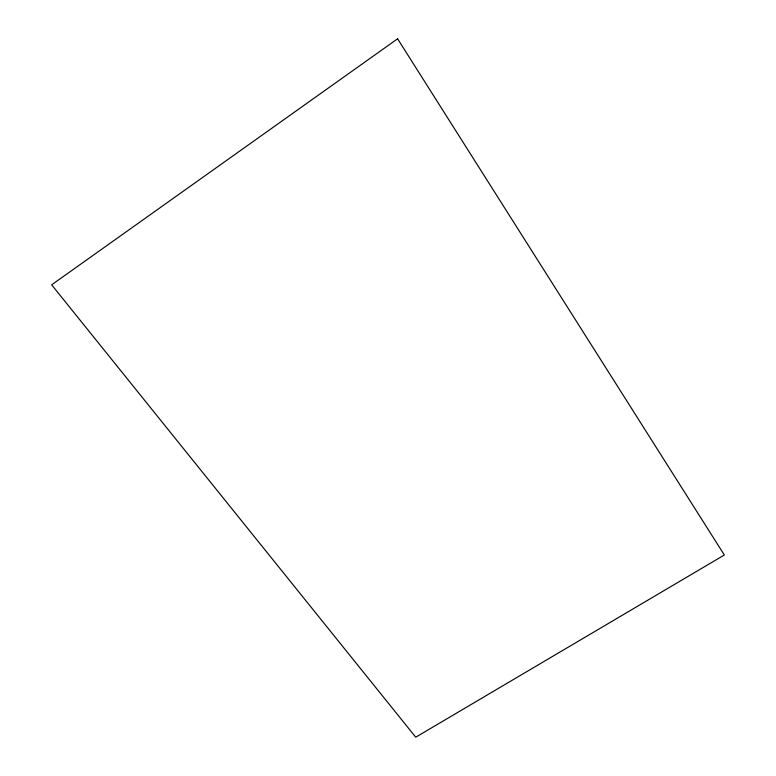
<?xml version="1.0" encoding="UTF-8"?>
<svg xmlns="http://www.w3.org/2000/svg" width="776" height="776" viewBox="0 0 776 776"><rect width="100%" height="100%" fill="white"/><g stroke="black" fill="none" stroke-linecap="round" stroke-linejoin="round"><path stroke-width="1.16" d="M397.584 38.8L51.662 284.821L415.732 737.2L724.338 555.005L397.584 38.8"/></g></svg>
